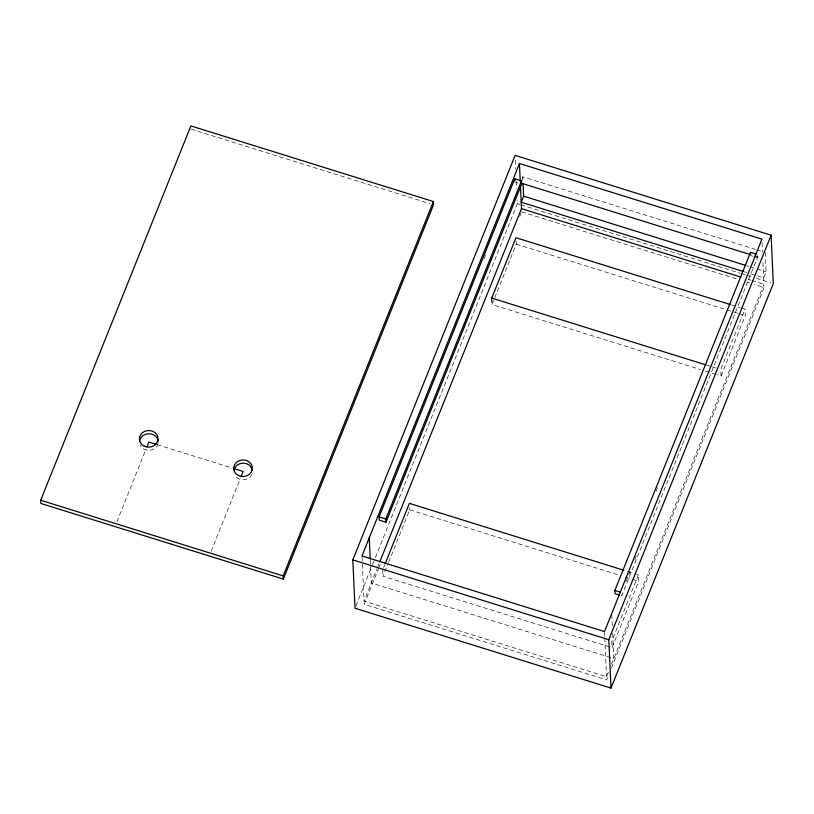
<?xml version="1.0" encoding="UTF-8"?>
<svg xmlns="http://www.w3.org/2000/svg" width="814" height="814" viewBox="0 0 814 814"><rect width="100%" height="100%" fill="white"/><g stroke="black" fill="none" stroke-linecap="round" stroke-linejoin="round"><path stroke-width="0.61" stroke-dasharray="4.07 3.05" d="M116.829 521.876L146.032 449.094M211.131 551.292L240.334 478.51M484.167 258.598L485.582 255.067M521.937 178.826L522.741 176.811L755.545 249.42M355.972 605.891L372.059 565.791M372.537 564.611L374.898 558.719M375.376 557.539L517.328 203.734L517.155 200.02M608.353 672.191L606.542 676.719L364.041 601.088L376.974 568.844M377.442 567.673L379.334 562.962M378.846 567.775L364.184 604.314L606.684 679.944L608.577 675.233M379.314 566.595L380.26 564.244M519.749 216.585L521.164 213.054M383.669 567.439L384.605 565.109M609.635 646.906L383.028 576.22L388.176 563.41M388.644 562.24L409.676 509.808L409.584 507.661M516.117 240.934L516.259 244.159L492.043 304.538L700.467 369.546M656.125 491.168L657.539 487.637M625.844 581.929L628.215 576.047M628.683 574.867L630.097 571.326M634.828 559.554L636.243 556.013M757.295 255.515L757.396 257.662L621.743 595.756L621.591 592.531M638.42 574.796L611.772 641.208L612.067 647.659L638.705 581.247L638.42 574.796L634.778 573.667M741.361 308.018L745.003 309.147L720.777 369.525L721.072 375.976L717.429 374.837M721.072 375.976L745.298 315.598L745.003 309.147M765.241 252.452L766.127 271.795L763.705 277.839L747.944 272.924M611.538 664.275L764 284.289L762.932 260.907M611.416 668.162L764.143 287.515L754.446 284.483M756.755 249.806L762.82 251.689M754.334 255.84L760.398 257.733M514.886 182.031L518.253 183.079M750.661 255.565L752.899 256.257M754.029 256.613L757.396 257.662M746.723 265.751L749.145 266.504M750.366 266.88L766.127 271.795M744.301 271.784L746.723 272.537M517.328 203.734L519.749 204.497M520.96 204.874L740.547 273.362M741.758 273.738L745.4 274.867M746.611 275.254L751.464 276.76M756.318 278.276L770.878 282.814M748.229 279.375L750.661 280.128M751.871 280.504L764 284.289M521.642 211.874L737.464 279.192M747.171 282.214L749.592 282.977M191.036 129.141L429.904 203.642M731.674 304.985L740.15 307.641M516.259 244.159L725.905 309.554M727.116 309.931L738.023 313.329M739.234 313.705L745.298 315.598M707.447 365.364L711.08 366.504M712.291 366.88L718.355 368.762M705.321 371.062L716.218 374.46M627.513 571.397L633.567 573.28M409.676 509.808L618.111 574.816M625.376 577.085L631.44 578.978M632.651 579.354L638.705 581.247M157.326 444.688L232.285 468.07M762.108 242.765L762.545 252.442M611.813 614.712L612.382 627.258M612.667 633.526L613.807 658.607L371.306 582.977L370.502 565.415M604.487 631.572L604.721 636.589M604.771 637.84L606.542 676.719M522.741 176.811L522.903 180.443M515.354 160.327L515.75 169.007M516.31 181.41L516.646 188.848M382.743 569.78L383.028 576.22M370.278 560.398L370.451 564.163M362.047 557.193L364.041 601.088M251.923 474.196A9.31 8.313 -2.6 0 1 243.61 479.761A9.31 8.313 -2.6 0 1 234.747 475.081M158.038 443.304A9.31 8.313 -2.6 0 1 149.664 450.315A9.31 8.313 -2.6 0 1 140.079 444.871"/><path stroke-width="1.22" d="M40.7 500.234L190.883 125.916L433.394 201.546L433.536 204.772L283.353 579.1L40.842 503.459L40.7 500.234L283.201 575.874L283.353 579.1M146.978 446.744L148.86 442.053L156.115 444.312M241.28 476.159L243.162 471.459L233.496 468.447M283.201 575.874L433.394 201.546M352.828 559.869L515.13 155.362L771.102 235.205L773.3 283.577L610.999 688.084L355.026 608.251L352.828 559.869L608.801 639.712L610.999 688.084M519.444 163.502L361.986 555.931L604.487 631.572L761.945 239.133L519.444 163.502L520.268 181.644M379.09 516.9L514.743 178.805L521.479 180.901L521.621 184.127L385.968 522.222L379.232 520.126L379.09 516.9L385.826 518.996L385.968 522.222M385.826 518.996L521.479 180.901M523.076 184.066L523.626 196.164L521.204 202.198L743.09 271.408M379.802 561.782L521.489 208.649L520.482 186.477M385.073 563.949L409.381 503.367L623.87 570.258M491.941 302.391L491.748 298.087L515.974 237.719L730.463 304.609M619.495 595.065L615.008 593.66L614.855 590.435L750.508 252.34L756.125 254.09M608.801 639.712L771.102 235.205M521.53 183.231L750.701 254.701M523.626 196.164L745.512 265.374M521.489 208.649L740.954 277.106M491.748 298.087L706.237 364.987M614.855 590.435L620.471 592.185M514.743 178.805L514.845 180.952M369.251 537.82L370.217 559.147M233.984 470.207A9.31 8.313 -2.6 0 1 243.305 463.156A9.31 8.313 -2.6 0 1 252.391 470.288M139.57 441.585A9.31 8.313 -2.6 0 1 149.023 433.74A9.31 8.313 -2.6 0 1 158.16 441.697M238.624 475.6A9.31 8.313 -2.6 0 0 252.32 467.887A9.31 8.313 -2.6 0 0 238.115 461.223A9.31 8.313 -2.6 0 0 238.624 475.6M144.312 446.194A9.31 8.313 -2.6 0 0 158.018 438.471A9.31 8.313 -2.6 0 0 143.803 431.807A9.31 8.313 -2.6 0 0 144.312 446.194"/></g></svg>
